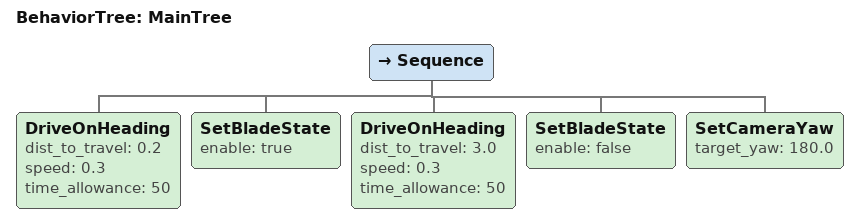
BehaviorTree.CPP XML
<root BTCPP_format="4" main_tree_to_execute="MainTree">
  <BehaviorTree ID="MainTree">
    <Sequence>
      <DriveOnHeading dist_to_travel="0.2" speed="0.3" time_allowance="50"/>
      <SetBladeState enable="true"/>
      <DriveOnHeading dist_to_travel="3.0" speed="0.3" time_allowance="50"/>
      <SetBladeState enable="false"/>
      <SetCameraYaw target_yaw="180.0"/>
    </Sequence>
  </BehaviorTree>
</root>
